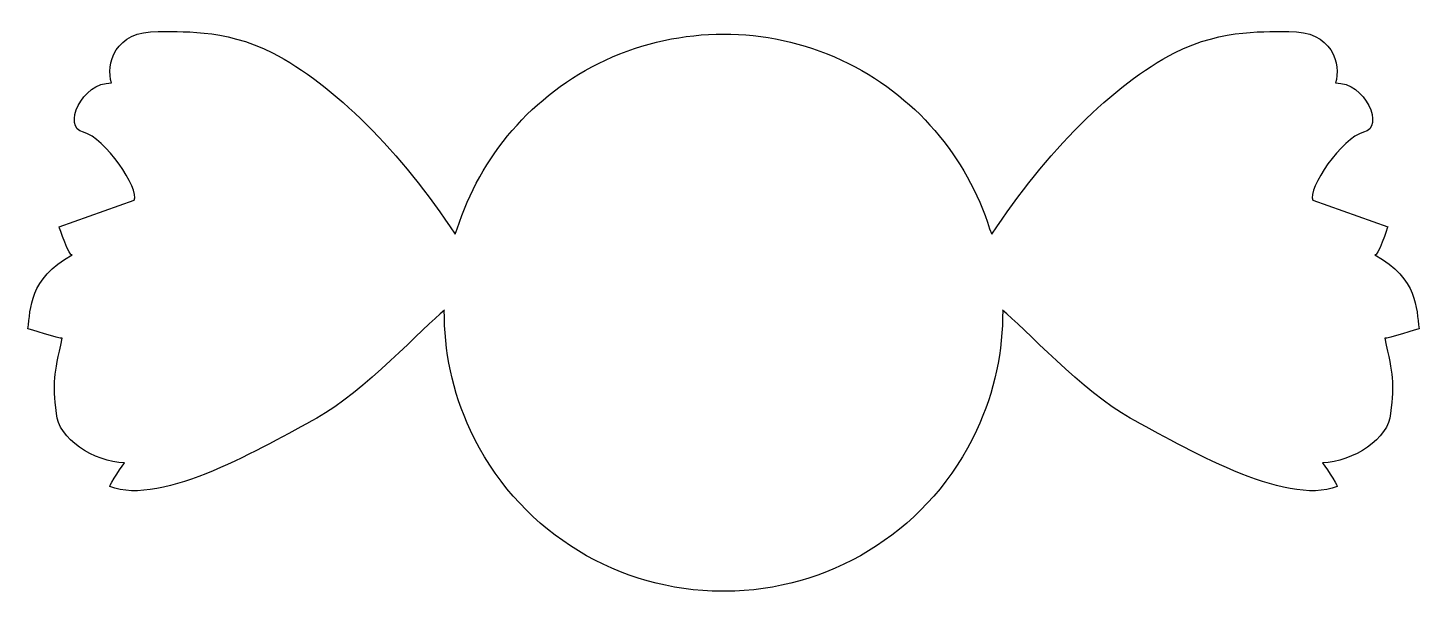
# Model space of a CAD drawing. Header units: centimetres. Extents: x -10.7 to 10.7, y -4.3 to 4.4.
import ezdxf

# ---------------------------------------------------------------- set-up
doc = ezdxf.new("R2010")
doc.units = ezdxf.units.CM
doc.header["$MEASUREMENT"] = 0
doc.layers.add('Camada 1', color=7, linetype='Continuous')

msp = doc.modelspace()

# ---------------------------------------------------------------- linework, layer by layer
at = {"layer": 'Camada 1'}
msp.add_open_spline([(0.17525, -4.32403), (1.73404, -4.26114), (3.20436, -3.35013), (3.90828, -1.83851), (3.90828, -1.83851), (4.18813, -1.23732), (4.31754, -0.60452), (4.31132, 0.0173), (4.31132, 0.0173), (4.31132, 0.0173), (4.30875, 0.0173), (4.30875, 0.0173), (4.30875, 0.0173), (4.62204, -0.22945), (5.56777, -1.25818), (6.28064, -1.64788), (6.28064, -1.64788), (7.09439, -2.09262), (8.66964, -3.02353), (9.47554, -2.70748), (9.47554, -2.70748), (9.48816, -2.68044), (9.25162, -2.33989), (9.25162, -2.33989), (9.25162, -2.33989), (9.71864, -2.32674), (10.28291, -1.96389), (10.29863, -1.57604), (10.29863, -1.57604), (10.36517, -1.07995), (10.33591, -1.00062), (10.2129, -0.41645), (10.2129, -0.41645), (10.24013, -0.42923), (10.74315, -0.2682), (10.74315, -0.2682), (10.74315, -0.2682), (10.69415, 0.05113), (10.73529, 0.49274), (10.05698, 0.87477), (10.05698, 0.87477), (10.09828, 0.82249), (10.25838, 1.30779), (10.25838, 1.30779), (10.25838, 1.30779), (10.25838, 1.30779), (9.09842, 1.71612), (9.09842, 1.71612), (9.09842, 1.71612), (9.01362, 1.88741), (9.55207, 2.69055), (9.88402, 2.76641), (9.88402, 2.76641), (10.2156, 2.84245), (9.91582, 3.5418), (9.44862, 3.52899), (9.44862, 3.52899), (9.54752, 3.81194), (9.39946, 4.34221), (8.7321, 4.32356), (8.7321, 4.32356), (8.43526, 4.31517), (7.72184, 4.3815), (6.96476, 3.99384), (6.96476, 3.99384), (6.01993, 3.51), (4.96964, 2.45203), (4.14472, 1.19063), (4.14472, 1.19063), (4.14472, 1.19063), (4.11017, 1.27654), (4.11017, 1.27654), (4.11017, 1.27654), (3.75904, 2.38641), (2.96156, 3.35116), (1.82279, 3.88123), (1.82279, 3.88123), (1.2321, 4.15631), (0.61102, 4.28591), (-0.00004, 4.28464), (-0.00004, 4.28464), (-0.6112, 4.28337), (-1.23231, 4.15632), (-1.82297, 3.88123), (-1.82297, 3.88123), (-2.96163, 3.35116), (-3.75922, 2.38641), (-4.11045, 1.27654), (-4.11045, 1.27654), (-4.11045, 1.27654), (-4.1449, 1.19063), (-4.1449, 1.19063), (-4.1449, 1.19063), (-4.96981, 2.45203), (-6.0201, 3.50999), (-6.9649, 3.99383), (-6.9649, 3.99383), (-7.72201, 4.3815), (-8.43533, 4.31517), (-8.73219, 4.32356), (-8.73219, 4.32356), (-9.39963, 4.34221), (-9.54766, 3.81196), (-9.44879, 3.52899), (-9.44879, 3.52899), (-9.91589, 3.5418), (-10.21576, 2.84245), (-9.88411, 2.76641), (-9.88411, 2.76641), (-9.55235, 2.69055), (-9.01368, 1.88738), (-9.09859, 1.71612), (-9.09859, 1.71612), (-9.09859, 1.71612), (-10.25862, 1.30778), (-10.25862, 1.30778), (-10.25862, 1.30778), (-10.25862, 1.30778), (-10.09849, 0.82248), (-10.05701, 0.87476), (-10.05701, 0.87476), (-10.73543, 0.49273), (-10.69429, 0.05112), (-10.74318, -0.26821), (-10.74318, -0.26821), (-10.74318, -0.26821), (-10.24015, -0.42924), (-10.21301, -0.41646), (-10.21301, -0.41646), (-10.33612, -1.00063), (-10.36517, -1.07996), (-10.29881, -1.57605), (-10.29881, -1.57605), (-10.28301, -1.9639), (-9.71874, -2.32675), (-9.25164, -2.3399), (-9.25164, -2.3399), (-9.25164, -2.3399), (-9.48815, -2.68042), (-9.47564, -2.70749), (-9.47564, -2.70749), (-8.66982, -3.02353), (-7.09458, -2.09262), (-6.28082, -1.64789), (-6.28082, -1.64789), (-5.56795, -1.25819), (-4.62204, -0.22949), (-4.30883, 0.01729), (-4.30883, 0.01729), (-4.30883, 0.01729), (-4.31148, 0.0173), (-4.31148, 0.0173), (-4.31148, 0.0173), (-4.31751, -0.60452), (-4.18829, -1.23733), (-3.90833, -1.83851), (-3.90833, -1.83851), (-3.20433, -3.35015), (-1.7342, -4.26114), (-0.1753, -4.32403), (-0.1753, -4.32403), (-0.1753, -4.32403), (0.17525, -4.32403), (0.17525, -4.32403)], degree=3, knots=[0, 0, 0, 0, 0.02380952, 0.02380952, 0.02380952, 0.02380952, 0.04761905, 0.04761905, 0.04761905, 0.04761905, 0.07142857, 0.07142857, 0.07142857, 0.07142857, 0.0952381, 0.0952381, 0.0952381, 0.0952381, 0.11904762, 0.11904762, 0.11904762, 0.11904762, 0.14285714, 0.14285714, 0.14285714, 0.14285714, 0.16666667, 0.16666667, 0.16666667, 0.16666667, 0.19047619, 0.19047619, 0.19047619, 0.19047619, 0.21428571, 0.21428571, 0.21428571, 0.21428571, 0.23809524, 0.23809524, 0.23809524, 0.23809524, 0.26190476, 0.26190476, 0.26190476, 0.26190476, 0.28571429, 0.28571429, 0.28571429, 0.28571429, 0.30952381, 0.30952381, 0.30952381, 0.30952381, 0.33333333, 0.33333333, 0.33333333, 0.33333333, 0.35714286, 0.35714286, 0.35714286, 0.35714286, 0.38095238, 0.38095238, 0.38095238, 0.38095238, 0.4047619, 0.4047619, 0.4047619, 0.4047619, 0.42857143, 0.42857143, 0.42857143, 0.42857143, 0.45238095, 0.45238095, 0.45238095, 0.45238095, 0.47619048, 0.47619048, 0.47619048, 0.47619048, 0.5, 0.5, 0.5, 0.5, 0.52380952, 0.52380952, 0.52380952, 0.52380952, 0.54761905, 0.54761905, 0.54761905, 0.54761905, 0.57142857, 0.57142857, 0.57142857, 0.57142857, 0.5952381, 0.5952381, 0.5952381, 0.5952381, 0.61904762, 0.61904762, 0.61904762, 0.61904762, 0.64285714, 0.64285714, 0.64285714, 0.64285714, 0.66666667, 0.66666667, 0.66666667, 0.66666667, 0.69047619, 0.69047619, 0.69047619, 0.69047619, 0.71428571, 0.71428571, 0.71428571, 0.71428571, 0.73809524, 0.73809524, 0.73809524, 0.73809524, 0.76190476, 0.76190476, 0.76190476, 0.76190476, 0.78571429, 0.78571429, 0.78571429, 0.78571429, 0.80952381, 0.80952381, 0.80952381, 0.80952381, 0.83333333, 0.83333333, 0.83333333, 0.83333333, 0.85714286, 0.85714286, 0.85714286, 0.85714286, 0.88095238, 0.88095238, 0.88095238, 0.88095238, 0.9047619, 0.9047619, 0.9047619, 0.9047619, 0.92857143, 0.92857143, 0.92857143, 0.92857143, 0.95238095, 0.95238095, 0.95238095, 0.95238095, 1, 1, 1, 1], dxfattribs=at)

doc.saveas('drawing.dxf')
